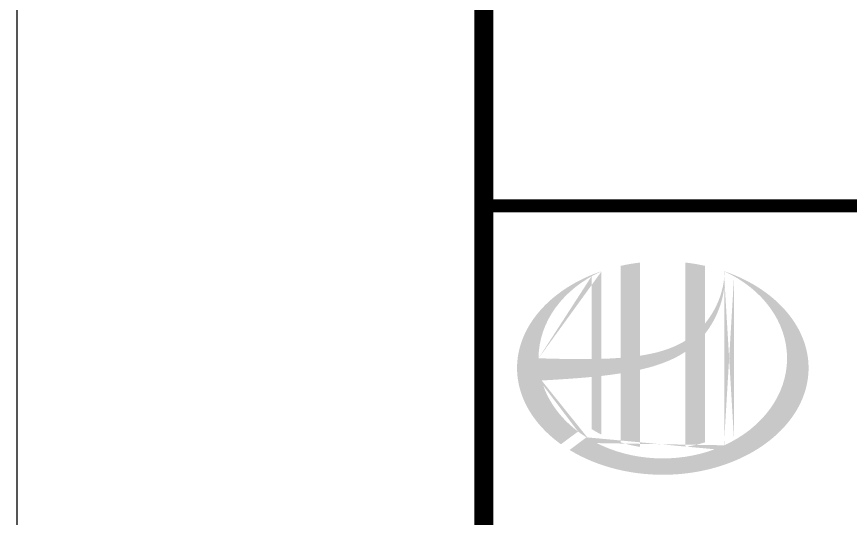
# Model space of a CAD drawing. Extents: x 5211311 to 5622788, y -441754 to -251897.
# Drawn here: x 5238310 to 5242771, y -284640 to -281952 of the extents above; entities that cross this region are included whole.
import ezdxf

# ---------------------------------------------------------------- set-up
doc = ezdxf.new("R2010")
doc.units = 0
doc.header["$LTSCALE"] = 1000
doc.header["$MEASUREMENT"] = 0
doc.layers.get('0').update_dxf_attribs({"linetype": 'CONTINUOUS'})
doc.layers.add('PUB_TITLE', color=4, linetype='CONTINUOUS')

msp = doc.modelspace()

# ---------------------------------------------------------------- hatches: boundary and pattern name
h = msp.add_hatch(color=256)
edge = h.paths.add_edge_path()
edge.add_spline(control_points=[(5241646.6, -283843), (5241652.7, -283841.7), (5241658.8, -283840.2), (5241707.9, -283828.4), (5241750.5, -283815.4), (5241825.5, -283784.2), (5241858.4, -283767.3), (5241889.3, -283746.7)], knot_values=[61.629012, 61.629012, 61.629012, 61.629012, 63.330431, 63.330431, 75.353634, 75.353634, 85.398649, 85.398649, 85.398649, 85.398649], degree=3, periodic=0)
edge.add_line((5241889.3, -283746.7), (5241889.3, -284256.9))
edge.add_spline(control_points=[(5241889.3, -284256.9), (5241906.4, -284254.2), (5241923.5, -284250.8), (5241958.2, -284242.8), (5241975.9, -284237.9), (5241993.3, -284232.5)], knot_values=[4.908456, 4.908456, 4.908456, 4.908456, 4.992821, 4.992821, 5.083034, 5.083034, 5.083034, 5.083034], degree=3, periodic=0)
edge.add_line((5241993.3, -284232.5), (5241993.3, -283651.1))
edge.add_spline(control_points=[(5241993.3, -283651.1), (5242001.9, -283640.1), (5242010.1, -283628.8), (5242036.2, -283589.1), (5242051.9, -283559.2), (5242081.1, -283486.4), (5242092.3, -283442.6), (5242097, -283397.3), (5242097.2, -283396), (5242097.3, -283394.7)], knot_values=[97.991744, 97.991744, 97.991744, 97.991744, 101.64219, 101.64219, 110.337975, 110.337975, 121.934322, 121.934322, 122.270691, 122.270691, 122.270691, 122.270691], degree=3, periodic=0)
edge.add_line((5242097.3, -283394.7), (5242097.3, -283324.3))
edge.add_spline(control_points=[(5242097.3, -283324.3), (5242097.2, -283331.9), (5242096.9, -283339.6), (5242096.3, -283347.3)], knot_values=[126.194075, 126.194075, 126.194075, 126.194075, 128.396762, 128.396762, 128.396762, 128.396762], degree=3, periodic=0)
edge.add_spline(control_points=[(5242096.3, -283347.3), (5242095.8, -283353.5), (5242095.2, -283359.7), (5242094.4, -283365.9)], knot_values=[124.417049, 124.417049, 124.417049, 124.417049, 126.194075, 126.194075, 126.194075, 126.194075], degree=3, periodic=0)
edge.add_spline(control_points=[(5242094.4, -283365.9), (5242093.3, -283375.1), (5242091.8, -283384.2), (5242090, -283393.3)], knot_values=[121.80529, 121.80529, 121.80529, 121.80529, 124.417049, 124.417049, 124.417049, 124.417049], degree=3, periodic=0)
edge.add_spline(control_points=[(5242090, -283393.3), (5242087.6, -283405.4), (5242084.7, -283417.5), (5242081.2, -283429.6)], knot_values=[118.31574, 118.31574, 118.31574, 118.31574, 121.80529, 121.80529, 121.80529, 121.80529], degree=3, periodic=0)
edge.add_spline(control_points=[(5242081.2, -283429.6), (5242077.7, -283441.7), (5242073.6, -283453.7), (5242069.1, -283465.6)], knot_values=[114.795988, 114.795988, 114.795988, 114.795988, 118.31574, 118.31574, 118.31574, 118.31574], degree=3, periodic=0)
edge.add_spline(control_points=[(5242069.1, -283465.6), (5242064.6, -283477.3), (5242059.6, -283488.8), (5242054.2, -283500.1)], knot_values=[111.329641, 111.329641, 111.329641, 111.329641, 114.795988, 114.795988, 114.795988, 114.795988], degree=3, periodic=0)
edge.add_spline(control_points=[(5242054.2, -283500.1), (5242048.7, -283511.7), (5242042.7, -283523), (5242036.2, -283534.1)], knot_values=[107.79529, 107.79529, 107.79529, 107.79529, 111.329641, 111.329641, 111.329641, 111.329641], degree=3, periodic=0)
edge.add_spline(control_points=[(5242036.2, -283534.1), (5242029.9, -283544.9), (5242023.2, -283555.5), (5242016.1, -283565.8)], knot_values=[104.343579, 104.343579, 104.343579, 104.343579, 107.79529, 107.79529, 107.79529, 107.79529], degree=3, periodic=0)
edge.add_spline(control_points=[(5242016.1, -283565.8), (5242008.9, -283576.1), (5242001.3, -283586.2), (5241993.3, -283595.9)], knot_values=[100.8507, 100.8507, 100.8507, 100.8507, 104.343579, 104.343579, 104.343579, 104.343579], degree=3, periodic=0)
edge.add_line((5241993.3, -283595.9), (5241993.3, -283286.6))
edge.add_spline(control_points=[(5241993.3, -283286.6), (5241959.2, -283279), (5241924.5, -283273.2), (5241889.3, -283269.1)], knot_values=[4.423999, 4.423999, 4.423999, 4.423999, 4.558741, 4.558741, 4.558741, 4.558741], degree=3, periodic=0)
edge.add_line((5241889.3, -283269.1), (5241889.3, -283687.2))
edge.add_spline(control_points=[(5241889.3, -283687.2), (5241817.3, -283731.8), (5241733.1, -283755), (5241646.6, -283768)], knot_values=[63.246215, 63.246215, 63.246215, 63.246215, 87.689124, 87.689124, 87.689124, 87.689124], degree=3, periodic=0)
edge.add_line((5241646.6, -283768), (5241646.6, -283269.1))
edge.add_spline(control_points=[(5241646.6, -283269.1), (5241611.4, -283273.2), (5241576.7, -283279), (5241542.6, -283286.6)], knot_values=[4.866038, 4.866038, 4.866038, 4.866038, 5.000777, 5.000777, 5.000777, 5.000777], degree=3, periodic=0)
edge.add_line((5241542.6, -283286.6), (5241542.6, -283779.4))
edge.add_spline(control_points=[(5241542.6, -283779.4), (5241540.9, -283779.6), (5241506, -283782.2), (5241471.4, -283784), (5241438.6, -283785)], knot_values=[43.657356, 43.657356, 43.657356, 43.657356, 44.134253, 53.497092, 53.497092, 53.497092, 53.497092], degree=3, periodic=0)
edge.add_line((5241438.6, -283785), (5241438.6, -283315.9))
edge.add_spline(control_points=[(5241438.6, -283315.9), (5241421.6, -283321.7), (5241404.8, -283328), (5241388.4, -283334.7)], knot_values=[5.14157, 5.14157, 5.14157, 5.14157, 5.212921, 5.212921, 5.212921, 5.212921], degree=3, periodic=0)
edge.add_spline(control_points=[(5241388.4, -283334.7), (5241381.5, -283337.6), (5241374.7, -283340.5), (5241342.4, -283354.7), (5241317.9, -283366.9), (5241294.4, -283380.1)], knot_values=[5.212921, 5.212921, 5.212921, 5.212921, 5.24296, 5.24296, 5.355623, 5.355623, 5.355623, 5.355623], degree=3, periodic=0)
edge.add_spline(control_points=[(5241294.4, -283380.1), (5241279.5, -283388.5), (5241265.1, -283397.2), (5241251.1, -283406.3)], knot_values=[5.355623, 5.355623, 5.355623, 5.355623, 5.426974, 5.426974, 5.426974, 5.426974], degree=3, periodic=0)
edge.add_spline(control_points=[(5241251.1, -283406.3), (5241243.7, -283411.1), (5241236.4, -283416.1), (5241222.9, -283425.5), (5241216.7, -283430.1), (5241210.5, -283434.7)], knot_values=[5.426974, 5.426974, 5.426974, 5.426974, 5.464765, 5.464765, 5.498325, 5.498325, 5.498325, 5.498325], degree=3, periodic=0)
edge.add_spline(control_points=[(5241210.5, -283434.7), (5241184.5, -283454.2), (5241160.4, -283475.1), (5241138.5, -283497.1)], knot_values=[5.498325, 5.498325, 5.498325, 5.498325, 5.641027, 5.641027, 5.641027, 5.641027], degree=3, periodic=0)
edge.add_spline(control_points=[(5241138.5, -283497.1), (5241131.5, -283504.1), (5241124.8, -283511.2), (5241104.3, -283533.8), (5241091.4, -283549.6), (5241079.6, -283565.8)], knot_values=[5.641027, 5.641027, 5.641027, 5.641027, 5.686569, 5.686569, 5.783729, 5.783729, 5.783729, 5.783729], degree=3, periodic=0)
edge.add_spline(control_points=[(5241079.6, -283565.8), (5241064.5, -283586.6), (5241051.2, -283608), (5241038.1, -283633), (5241036.5, -283636.1), (5241034.9, -283639.3)], knot_values=[5.783729, 5.783729, 5.783729, 5.783729, 5.908374, 5.908374, 5.92643, 5.92643, 5.92643, 5.92643], degree=3, periodic=0)
edge.add_spline(control_points=[(5241034.9, -283639.3), (5241022.4, -283664.4), (5241012.4, -283690.1), (5241004.9, -283716)], knot_values=[5.92643, 5.92643, 5.92643, 5.92643, 6.069132, 6.069132, 6.069132, 6.069132], degree=3, periodic=0)
edge.add_spline(control_points=[(5241004.9, -283716), (5241001.7, -283727.1), (5240998.9, -283738.3), (5240993.5, -283764.4), (5240991.3, -283779.5), (5240989.8, -283794.5)], knot_values=[6.069132, 6.069132, 6.069132, 6.069132, 6.130179, 6.130179, 6.211834, 6.211834, 6.211834, 6.211834], degree=3, periodic=0)
edge.add_spline(control_points=[(5240989.8, -283794.5), (5240988.6, -283807.7), (5240987.9, -283820.9), (5240987.9, -283834.1)], knot_values=[6.211834, 6.211834, 6.211834, 6.211834, 6.283185, 6.283185, 6.283185, 6.283185], degree=3, periodic=0)
edge.add_spline(control_points=[(5240987.9, -283834.1), (5240987.9, -283843.4), (5240988.3, -283852.7), (5240988.9, -283862.1)], knot_values=[6.283185, 6.283185, 6.283185, 6.283185, 6.333655, 6.333655, 6.333655, 6.333655], degree=3, periodic=0)
edge.add_spline(control_points=[(5240988.9, -283862.1), (5240990.1, -283880.7), (5240992.7, -283899.3), (5240996.4, -283917.8)], knot_values=[6.333655, 6.333655, 6.333655, 6.333655, 6.434594, 6.434594, 6.434594, 6.434594], degree=3, periodic=0)
edge.add_spline(control_points=[(5240996.4, -283917.8), (5240996.7, -283919.1), (5240996.9, -283920.3), (5241000.9, -283938.8), (5241005.6, -283956), (5241011.5, -283973)], knot_values=[6.434594, 6.434594, 6.434594, 6.434594, 6.441278, 6.441278, 6.535532, 6.535532, 6.535532, 6.535532], degree=3, periodic=0)
edge.add_spline(control_points=[(5241011.5, -283973), (5241017.7, -283991.2), (5241025.3, -284009.3), (5241034, -284027)], knot_values=[6.535532, 6.535532, 6.535532, 6.535532, 6.636471, 6.636471, 6.636471, 6.636471], degree=3, periodic=0)
edge.add_spline(control_points=[(5241034, -284027), (5241036.2, -284031.5), (5241038.5, -284036), (5241047.8, -284053.6), (5241055.5, -284066.7), (5241063.9, -284079.5)], knot_values=[6.636471, 6.636471, 6.636471, 6.636471, 6.661894, 6.661894, 6.73741, 6.73741, 6.73741, 6.73741], degree=3, periodic=0)
edge.add_spline(control_points=[(5241063.9, -284079.5), (5241075.1, -284096.7), (5241087.4, -284113.5), (5241101, -284129.8)], knot_values=[6.73741, 6.73741, 6.73741, 6.73741, 6.838349, 6.838349, 6.838349, 6.838349], degree=3, periodic=0)
edge.add_spline(control_points=[(5241101, -284129.8), (5241106.9, -284137), (5241113, -284144.1), (5241127.6, -284160), (5241136.1, -284168.8), (5241145, -284177.5)], knot_values=[6.838349, 6.838349, 6.838349, 6.838349, 6.88251, 6.88251, 6.939288, 6.939288, 6.939288, 6.939288], degree=3, periodic=0)
edge.add_spline(control_points=[(5241145, -284177.5), (5241160.8, -284192.9), (5241177.6, -284207.7), (5241195.5, -284221.9)], knot_values=[6.939288, 6.939288, 6.939288, 6.939288, 7.040227, 7.040227, 7.040227, 7.040227], degree=3, periodic=0)
edge.add_spline(control_points=[(5241195.5, -284221.9), (5241204.5, -284229), (5241213.7, -284235.9), (5241223.1, -284242.7)], knot_values=[7.040227, 7.040227, 7.040227, 7.040227, 7.090696, 7.090696, 7.090696, 7.090696], degree=3, periodic=0)
edge.add_line((5241223.1, -284242.7), (5241314.3, -284174.3))
edge.add_ellipse((5241767.9, -283782.1), major_axis=(665, 0), ratio=0.806676, start_angle=192.819, end_angle=226.9853, ccw=False)
edge.add_spline(control_points=[(5241119.5, -283901.1), (5241143.5, -283899.6), (5241167.6, -283898.2), (5241256.3, -283892.7), (5241321.1, -283888.3), (5241386.6, -283882)], knot_values=[11.398263, 11.398263, 11.398263, 11.398263, 18.40729, 18.40729, 37.18094, 37.18094, 37.18094, 37.18094], degree=3, periodic=0)
edge.add_line((5241386.6, -283882), (5241386.6, -284161.1))
edge.add_spline(control_points=[(5241386.6, -284161.1), (5241390.2, -284163.3), (5241393.8, -284165.5), (5241410.7, -284175.7), (5241424.5, -284183.3), (5241438.6, -284190.4)], knot_values=[4.049945, 4.049945, 4.049945, 4.049945, 4.072021, 4.072021, 4.153257, 4.153257, 4.153257, 4.153257], degree=3, periodic=0)
edge.add_line((5241438.6, -284190.4), (5241438.6, -283876.6))
edge.add_spline(control_points=[(5241438.6, -283876.6), (5241470.8, -283872.9), (5241503.2, -283868.7), (5241538.1, -283863.3), (5241540.3, -283862.9), (5241542.6, -283862.6)], knot_values=[42.135009, 42.135009, 42.135009, 42.135009, 51.307228, 51.307228, 51.948574, 51.948574, 51.948574, 51.948574], degree=3, periodic=0)
edge.add_line((5241542.6, -283862.6), (5241542.6, -284232.5))
edge.add_spline(control_points=[(5241542.6, -284232.5), (5241576.2, -284243), (5241611.1, -284251.2), (5241646.6, -284256.9)], knot_values=[4.34174, 4.34174, 4.34174, 4.34174, 4.516316, 4.516316, 4.516316, 4.516316], degree=3, periodic=0)
edge.add_line((5241646.6, -284256.9), (5241646.6, -283843))
edge = h.paths.add_edge_path(flags=16)
edge.add_ellipse((5241767.9, -283782.1), major_axis=(665, 0), ratio=0.806676, start_angle=124.9875, end_angle=179.999, ccw=False)
edge.add_line((5241386.6, -283342.6), (5241386.6, -283786.2))
edge.add_spline(control_points=[(5241386.6, -283786.2), (5241291.3, -283787.5), (5241197.3, -283784.5), (5241102.9, -283782.1)], knot_values=[11.27373, 11.27373, 11.27373, 11.27373, 38.687513, 38.687513, 38.687513, 38.687513], degree=3, periodic=0)
edge = h.paths.add_edge_path()
edge.add_spline(control_points=[(5241269.1, -284273.2), (5241300.2, -284292.2), (5241333.3, -284309.5), (5241417.9, -284346.7), (5241471.2, -284364.6), (5241581.9, -284391.1), (5241639.4, -284399.8), (5241755.5, -284407.6), (5241814.2, -284406.7), (5241929.8, -284395.2), (5241986.6, -284384.7), (5242095.7, -284354.6), (5242147.8, -284335.1), (5242244.7, -284288.2), (5242289.5, -284260.9), (5242369.4, -284199.9), (5242404.6, -284166.3), (5242463.9, -284094.9), (5242488.1, -284057), (5242524.5, -283978.9), (5242536.7, -283938.6), (5242549.3, -283857.4), (5242549.6, -283816.5), (5242538.1, -283735), (5242526.3, -283694.5), (5242490.7, -283615.8), (5242466.9, -283577.5), (5242408.1, -283505.4), (5242373, -283471.4), (5242293.2, -283409.8), (5242248.5, -283382.1), (5242167.3, -283342.3), (5242132.9, -283328.1), (5242097.3, -283315.9)], knot_values=[0.886421, 0.886421, 0.886421, 0.886421, 1.040557, 1.040557, 1.261172, 1.261172, 1.481788, 1.481788, 1.702404, 1.702404, 1.92302, 1.92302, 2.143636, 2.143636, 2.364252, 2.364252, 2.584868, 2.584868, 2.805484, 2.805484, 3.026099, 3.026099, 3.246715, 3.246715, 3.46852, 3.46852, 3.690325, 3.690325, 3.91213, 3.91213, 4.133935, 4.133935, 4.283209, 4.283209, 4.283209, 4.283209], degree=3, periodic=0)
edge.add_line((5242097.3, -283315.9), (5242097.3, -283315.9))
edge.add_spline(control_points=[(5242097.3, -283316), (5242097.3, -283318.8), (5242097.3, -283321.5), (5242097.3, -283324.3)], knot_values=[128.396762, 128.396762, 128.396762, 128.396762, 129.192193, 129.192193, 129.192193, 129.192193], degree=3, periodic=0)
edge.add_line((5242097.3, -283324.3), (5242097.3, -284248.2))
edge.add_ellipse((5241767.9, -283782.1), major_axis=(665, 0), ratio=0.806676, start_angle=232.1054, end_angle=299.6833, ccw=False)
edge.add_line((5241359.5, -284205.4), (5241269.1, -284273.2))
edge = h.paths.add_edge_path(flags=16)
edge.add_ellipse((5241767.9, -283782.1), major_axis=(665, 0), ratio=0.806676, start_angle=304.9875, end_angle=415.0121, ccw=False)
edge.add_line((5242149.3, -284221.6), (5242149.3, -283342.6))
h = msp.add_hatch(color=256)
edge = h.paths.add_edge_path()
edge.add_spline(control_points=[(5241646.6, -283843), (5241652.7, -283841.7), (5241658.8, -283840.2), (5241707.9, -283828.4), (5241750.5, -283815.4), (5241825.5, -283784.2), (5241858.4, -283767.3), (5241889.3, -283746.7)], knot_values=[61.629012, 61.629012, 61.629012, 61.629012, 63.330431, 63.330431, 75.353634, 75.353634, 85.398649, 85.398649, 85.398649, 85.398649], degree=3, periodic=0)
edge.add_line((5241889.3, -283746.7), (5241889.3, -284256.9))
edge.add_spline(control_points=[(5241889.3, -284256.9), (5241906.4, -284254.2), (5241923.5, -284250.8), (5241958.2, -284242.8), (5241975.9, -284237.9), (5241993.3, -284232.5)], knot_values=[4.908456, 4.908456, 4.908456, 4.908456, 4.992821, 4.992821, 5.083034, 5.083034, 5.083034, 5.083034], degree=3, periodic=0)
edge.add_line((5241993.3, -284232.5), (5241993.3, -283651.1))
edge.add_spline(control_points=[(5241993.3, -283651.1), (5242001.9, -283640.1), (5242010.1, -283628.8), (5242036.2, -283589.1), (5242051.9, -283559.2), (5242081.1, -283486.4), (5242092.3, -283442.6), (5242097, -283397.3), (5242097.2, -283396), (5242097.3, -283394.7)], knot_values=[97.991744, 97.991744, 97.991744, 97.991744, 101.64219, 101.64219, 110.337975, 110.337975, 121.934322, 121.934322, 122.270691, 122.270691, 122.270691, 122.270691], degree=3, periodic=0)
edge.add_line((5242097.3, -283394.7), (5242097.3, -283324.3))
edge.add_spline(control_points=[(5242097.3, -283324.3), (5242097.2, -283331.9), (5242096.9, -283339.6), (5242096.3, -283347.3)], knot_values=[126.194075, 126.194075, 126.194075, 126.194075, 128.396762, 128.396762, 128.396762, 128.396762], degree=3, periodic=0)
edge.add_spline(control_points=[(5242096.3, -283347.3), (5242095.8, -283353.5), (5242095.2, -283359.7), (5242094.4, -283365.9)], knot_values=[124.417049, 124.417049, 124.417049, 124.417049, 126.194075, 126.194075, 126.194075, 126.194075], degree=3, periodic=0)
edge.add_spline(control_points=[(5242094.4, -283365.9), (5242093.3, -283375.1), (5242091.8, -283384.2), (5242090, -283393.3)], knot_values=[121.80529, 121.80529, 121.80529, 121.80529, 124.417049, 124.417049, 124.417049, 124.417049], degree=3, periodic=0)
edge.add_spline(control_points=[(5242090, -283393.3), (5242087.6, -283405.4), (5242084.7, -283417.5), (5242081.2, -283429.6)], knot_values=[118.31574, 118.31574, 118.31574, 118.31574, 121.80529, 121.80529, 121.80529, 121.80529], degree=3, periodic=0)
edge.add_spline(control_points=[(5242081.2, -283429.6), (5242077.7, -283441.7), (5242073.6, -283453.7), (5242069.1, -283465.6)], knot_values=[114.795988, 114.795988, 114.795988, 114.795988, 118.31574, 118.31574, 118.31574, 118.31574], degree=3, periodic=0)
edge.add_spline(control_points=[(5242069.1, -283465.6), (5242064.6, -283477.3), (5242059.6, -283488.8), (5242054.2, -283500.1)], knot_values=[111.329641, 111.329641, 111.329641, 111.329641, 114.795988, 114.795988, 114.795988, 114.795988], degree=3, periodic=0)
edge.add_spline(control_points=[(5242054.2, -283500.1), (5242048.7, -283511.7), (5242042.7, -283523), (5242036.2, -283534.1)], knot_values=[107.79529, 107.79529, 107.79529, 107.79529, 111.329641, 111.329641, 111.329641, 111.329641], degree=3, periodic=0)
edge.add_spline(control_points=[(5242036.2, -283534.1), (5242029.9, -283544.9), (5242023.2, -283555.5), (5242016.1, -283565.8)], knot_values=[104.343579, 104.343579, 104.343579, 104.343579, 107.79529, 107.79529, 107.79529, 107.79529], degree=3, periodic=0)
edge.add_spline(control_points=[(5242016.1, -283565.8), (5242008.9, -283576.1), (5242001.3, -283586.2), (5241993.3, -283595.9)], knot_values=[100.8507, 100.8507, 100.8507, 100.8507, 104.343579, 104.343579, 104.343579, 104.343579], degree=3, periodic=0)
edge.add_line((5241993.3, -283595.9), (5241993.3, -283286.6))
edge.add_spline(control_points=[(5241993.3, -283286.6), (5241959.2, -283279), (5241924.5, -283273.2), (5241889.3, -283269.1)], knot_values=[4.423999, 4.423999, 4.423999, 4.423999, 4.558741, 4.558741, 4.558741, 4.558741], degree=3, periodic=0)
edge.add_line((5241889.3, -283269.1), (5241889.3, -283687.2))
edge.add_spline(control_points=[(5241889.3, -283687.2), (5241817.3, -283731.8), (5241733.1, -283755), (5241646.6, -283768)], knot_values=[63.246215, 63.246215, 63.246215, 63.246215, 87.689124, 87.689124, 87.689124, 87.689124], degree=3, periodic=0)
edge.add_line((5241646.6, -283768), (5241646.6, -283269.1))
edge.add_spline(control_points=[(5241646.6, -283269.1), (5241611.4, -283273.2), (5241576.7, -283279), (5241542.6, -283286.6)], knot_values=[4.866038, 4.866038, 4.866038, 4.866038, 5.000777, 5.000777, 5.000777, 5.000777], degree=3, periodic=0)
edge.add_line((5241542.6, -283286.6), (5241542.6, -283779.4))
edge.add_spline(control_points=[(5241542.6, -283779.4), (5241540.9, -283779.6), (5241506, -283782.2), (5241471.4, -283784), (5241438.6, -283785)], knot_values=[43.657356, 43.657356, 43.657356, 43.657356, 44.134253, 53.497092, 53.497092, 53.497092, 53.497092], degree=3, periodic=0)
edge.add_line((5241438.6, -283785), (5241438.6, -283315.9))
edge.add_spline(control_points=[(5241438.6, -283315.9), (5241421.6, -283321.7), (5241404.8, -283328), (5241388.4, -283334.7)], knot_values=[5.14157, 5.14157, 5.14157, 5.14157, 5.212921, 5.212921, 5.212921, 5.212921], degree=3, periodic=0)
edge.add_spline(control_points=[(5241388.4, -283334.7), (5241381.5, -283337.6), (5241374.7, -283340.5), (5241342.4, -283354.7), (5241317.9, -283366.9), (5241294.4, -283380.1)], knot_values=[5.212921, 5.212921, 5.212921, 5.212921, 5.24296, 5.24296, 5.355623, 5.355623, 5.355623, 5.355623], degree=3, periodic=0)
edge.add_spline(control_points=[(5241294.4, -283380.1), (5241279.5, -283388.5), (5241265.1, -283397.2), (5241251.1, -283406.3)], knot_values=[5.355623, 5.355623, 5.355623, 5.355623, 5.426974, 5.426974, 5.426974, 5.426974], degree=3, periodic=0)
edge.add_spline(control_points=[(5241251.1, -283406.3), (5241243.7, -283411.1), (5241236.4, -283416.1), (5241222.9, -283425.5), (5241216.7, -283430.1), (5241210.5, -283434.7)], knot_values=[5.426974, 5.426974, 5.426974, 5.426974, 5.464765, 5.464765, 5.498325, 5.498325, 5.498325, 5.498325], degree=3, periodic=0)
edge.add_spline(control_points=[(5241210.5, -283434.7), (5241184.5, -283454.2), (5241160.4, -283475.1), (5241138.5, -283497.1)], knot_values=[5.498325, 5.498325, 5.498325, 5.498325, 5.641027, 5.641027, 5.641027, 5.641027], degree=3, periodic=0)
edge.add_spline(control_points=[(5241138.5, -283497.1), (5241131.5, -283504.1), (5241124.8, -283511.2), (5241104.3, -283533.8), (5241091.4, -283549.6), (5241079.6, -283565.8)], knot_values=[5.641027, 5.641027, 5.641027, 5.641027, 5.686569, 5.686569, 5.783729, 5.783729, 5.783729, 5.783729], degree=3, periodic=0)
edge.add_spline(control_points=[(5241079.6, -283565.8), (5241064.5, -283586.6), (5241051.2, -283608), (5241038.1, -283633), (5241036.5, -283636.1), (5241034.9, -283639.3)], knot_values=[5.783729, 5.783729, 5.783729, 5.783729, 5.908374, 5.908374, 5.92643, 5.92643, 5.92643, 5.92643], degree=3, periodic=0)
edge.add_spline(control_points=[(5241034.9, -283639.3), (5241022.4, -283664.4), (5241012.4, -283690.1), (5241004.9, -283716)], knot_values=[5.92643, 5.92643, 5.92643, 5.92643, 6.069132, 6.069132, 6.069132, 6.069132], degree=3, periodic=0)
edge.add_spline(control_points=[(5241004.9, -283716), (5241001.7, -283727.1), (5240998.9, -283738.3), (5240993.5, -283764.4), (5240991.3, -283779.5), (5240989.8, -283794.5)], knot_values=[6.069132, 6.069132, 6.069132, 6.069132, 6.130179, 6.130179, 6.211834, 6.211834, 6.211834, 6.211834], degree=3, periodic=0)
edge.add_spline(control_points=[(5240989.8, -283794.5), (5240988.6, -283807.7), (5240987.9, -283820.9), (5240987.9, -283834.1)], knot_values=[6.211834, 6.211834, 6.211834, 6.211834, 6.283185, 6.283185, 6.283185, 6.283185], degree=3, periodic=0)
edge.add_spline(control_points=[(5240987.9, -283834.1), (5240987.9, -283843.4), (5240988.3, -283852.7), (5240988.9, -283862.1)], knot_values=[6.283185, 6.283185, 6.283185, 6.283185, 6.333655, 6.333655, 6.333655, 6.333655], degree=3, periodic=0)
edge.add_spline(control_points=[(5240988.9, -283862.1), (5240990.1, -283880.7), (5240992.7, -283899.3), (5240996.4, -283917.8)], knot_values=[6.333655, 6.333655, 6.333655, 6.333655, 6.434594, 6.434594, 6.434594, 6.434594], degree=3, periodic=0)
edge.add_spline(control_points=[(5240996.4, -283917.8), (5240996.7, -283919.1), (5240996.9, -283920.3), (5241000.9, -283938.8), (5241005.6, -283956), (5241011.5, -283973)], knot_values=[6.434594, 6.434594, 6.434594, 6.434594, 6.441278, 6.441278, 6.535532, 6.535532, 6.535532, 6.535532], degree=3, periodic=0)
edge.add_spline(control_points=[(5241011.5, -283973), (5241017.7, -283991.2), (5241025.3, -284009.3), (5241034, -284027)], knot_values=[6.535532, 6.535532, 6.535532, 6.535532, 6.636471, 6.636471, 6.636471, 6.636471], degree=3, periodic=0)
edge.add_spline(control_points=[(5241034, -284027), (5241036.2, -284031.5), (5241038.5, -284036), (5241047.8, -284053.6), (5241055.5, -284066.7), (5241063.9, -284079.5)], knot_values=[6.636471, 6.636471, 6.636471, 6.636471, 6.661894, 6.661894, 6.73741, 6.73741, 6.73741, 6.73741], degree=3, periodic=0)
edge.add_spline(control_points=[(5241063.9, -284079.5), (5241075.1, -284096.7), (5241087.4, -284113.5), (5241101, -284129.8)], knot_values=[6.73741, 6.73741, 6.73741, 6.73741, 6.838349, 6.838349, 6.838349, 6.838349], degree=3, periodic=0)
edge.add_spline(control_points=[(5241101, -284129.8), (5241106.9, -284137), (5241113, -284144.1), (5241127.6, -284160), (5241136.1, -284168.8), (5241145, -284177.5)], knot_values=[6.838349, 6.838349, 6.838349, 6.838349, 6.88251, 6.88251, 6.939288, 6.939288, 6.939288, 6.939288], degree=3, periodic=0)
edge.add_spline(control_points=[(5241145, -284177.5), (5241160.8, -284192.9), (5241177.6, -284207.7), (5241195.5, -284221.9)], knot_values=[6.939288, 6.939288, 6.939288, 6.939288, 7.040227, 7.040227, 7.040227, 7.040227], degree=3, periodic=0)
edge.add_spline(control_points=[(5241195.5, -284221.9), (5241204.5, -284229), (5241213.7, -284235.9), (5241223.1, -284242.7)], knot_values=[7.040227, 7.040227, 7.040227, 7.040227, 7.090696, 7.090696, 7.090696, 7.090696], degree=3, periodic=0)
edge.add_line((5241223.1, -284242.7), (5241314.3, -284174.3))
edge.add_ellipse((5241767.9, -283782.1), major_axis=(665, 0), ratio=0.806676, start_angle=192.819, end_angle=226.9853, ccw=False)
edge.add_spline(control_points=[(5241119.5, -283901.1), (5241143.5, -283899.6), (5241167.6, -283898.2), (5241256.3, -283892.7), (5241321.1, -283888.3), (5241386.6, -283882)], knot_values=[11.398263, 11.398263, 11.398263, 11.398263, 18.40729, 18.40729, 37.18094, 37.18094, 37.18094, 37.18094], degree=3, periodic=0)
edge.add_line((5241386.6, -283882), (5241386.6, -284161.1))
edge.add_spline(control_points=[(5241386.6, -284161.1), (5241390.2, -284163.3), (5241393.8, -284165.5), (5241410.7, -284175.7), (5241424.5, -284183.3), (5241438.6, -284190.4)], knot_values=[4.049945, 4.049945, 4.049945, 4.049945, 4.072021, 4.072021, 4.153257, 4.153257, 4.153257, 4.153257], degree=3, periodic=0)
edge.add_line((5241438.6, -284190.4), (5241438.6, -283876.6))
edge.add_spline(control_points=[(5241438.6, -283876.6), (5241470.8, -283872.9), (5241503.2, -283868.7), (5241538.1, -283863.3), (5241540.3, -283862.9), (5241542.6, -283862.6)], knot_values=[42.135009, 42.135009, 42.135009, 42.135009, 51.307228, 51.307228, 51.948574, 51.948574, 51.948574, 51.948574], degree=3, periodic=0)
edge.add_line((5241542.6, -283862.6), (5241542.6, -284232.5))
edge.add_spline(control_points=[(5241542.6, -284232.5), (5241576.2, -284243), (5241611.1, -284251.2), (5241646.6, -284256.9)], knot_values=[4.34174, 4.34174, 4.34174, 4.34174, 4.516316, 4.516316, 4.516316, 4.516316], degree=3, periodic=0)
edge.add_line((5241646.6, -284256.9), (5241646.6, -283843))
edge = h.paths.add_edge_path(flags=16)
edge.add_ellipse((5241767.9, -283782.1), major_axis=(665, 0), ratio=0.806676, start_angle=124.9875, end_angle=179.999, ccw=False)
edge.add_line((5241386.6, -283342.6), (5241386.6, -283786.2))
edge.add_spline(control_points=[(5241386.6, -283786.2), (5241291.3, -283787.5), (5241197.3, -283784.5), (5241102.9, -283782.1)], knot_values=[11.27373, 11.27373, 11.27373, 11.27373, 38.687513, 38.687513, 38.687513, 38.687513], degree=3, periodic=0)
edge = h.paths.add_edge_path()
edge.add_spline(control_points=[(5241269.1, -284273.2), (5241300.2, -284292.2), (5241333.3, -284309.5), (5241417.9, -284346.7), (5241471.2, -284364.6), (5241581.9, -284391.1), (5241639.4, -284399.8), (5241755.5, -284407.6), (5241814.2, -284406.7), (5241929.8, -284395.2), (5241986.6, -284384.7), (5242095.7, -284354.6), (5242147.8, -284335.1), (5242244.7, -284288.2), (5242289.5, -284260.9), (5242369.4, -284199.9), (5242404.6, -284166.3), (5242463.9, -284094.9), (5242488.1, -284057), (5242524.5, -283978.9), (5242536.7, -283938.6), (5242549.3, -283857.4), (5242549.6, -283816.5), (5242538.1, -283735), (5242526.3, -283694.5), (5242490.7, -283615.8), (5242466.9, -283577.5), (5242408.1, -283505.4), (5242373, -283471.4), (5242293.2, -283409.8), (5242248.5, -283382.1), (5242167.3, -283342.3), (5242132.9, -283328.1), (5242097.3, -283315.9)], knot_values=[0.886421, 0.886421, 0.886421, 0.886421, 1.040557, 1.040557, 1.261172, 1.261172, 1.481788, 1.481788, 1.702404, 1.702404, 1.92302, 1.92302, 2.143636, 2.143636, 2.364252, 2.364252, 2.584868, 2.584868, 2.805484, 2.805484, 3.026099, 3.026099, 3.246715, 3.246715, 3.46852, 3.46852, 3.690325, 3.690325, 3.91213, 3.91213, 4.133935, 4.133935, 4.283209, 4.283209, 4.283209, 4.283209], degree=3, periodic=0)
edge.add_line((5242097.3, -283315.9), (5242097.3, -283315.9))
edge.add_spline(control_points=[(5242097.3, -283316), (5242097.3, -283318.8), (5242097.3, -283321.5), (5242097.3, -283324.3)], knot_values=[128.396762, 128.396762, 128.396762, 128.396762, 129.192193, 129.192193, 129.192193, 129.192193], degree=3, periodic=0)
edge.add_line((5242097.3, -283324.3), (5242097.3, -284248.2))
edge.add_ellipse((5241767.9, -283782.1), major_axis=(665, 0), ratio=0.806676, start_angle=232.1054, end_angle=299.6833, ccw=False)
edge.add_line((5241359.5, -284205.4), (5241269.1, -284273.2))
edge = h.paths.add_edge_path(flags=16)
edge.add_ellipse((5241767.9, -283782.1), major_axis=(665, 0), ratio=0.806676, start_angle=304.9875, end_angle=415.0121, ccw=False)
edge.add_line((5242149.3, -284221.6), (5242149.3, -283342.6))

# ---------------------------------------------------------------- linework, layer by layer
at = {"const_width": 70}
msp.add_lwpolyline([(5240810.1, -282964.7), (5240810.1, -288964.7)], dxfattribs=at)
msp.add_lwpolyline([(5258810.1, -282964.7, 70, 70, 0), (5240810.1, -282964.7, 70, 70, 0), (5240810.1, -288964.7, 0, 0, 0)], format="xyseb")
at = {"layer": 'PUB_TITLE'}
msp.add_lwpolyline([(5238310.1, -289464.7), (5259310.1, -289464.7), (5259310.1, -259764.7), (5238310.1, -259764.7)], close=True, dxfattribs=at)
at = {"layer": 'PUB_TITLE', "const_width": 100}
msp.add_lwpolyline([(5240810.1, -288964.7), (5258810.1, -288964.7), (5258810.1, -260264.7), (5240810.1, -260264.7)], close=True, dxfattribs=at)

doc.saveas('drawing.dxf')
